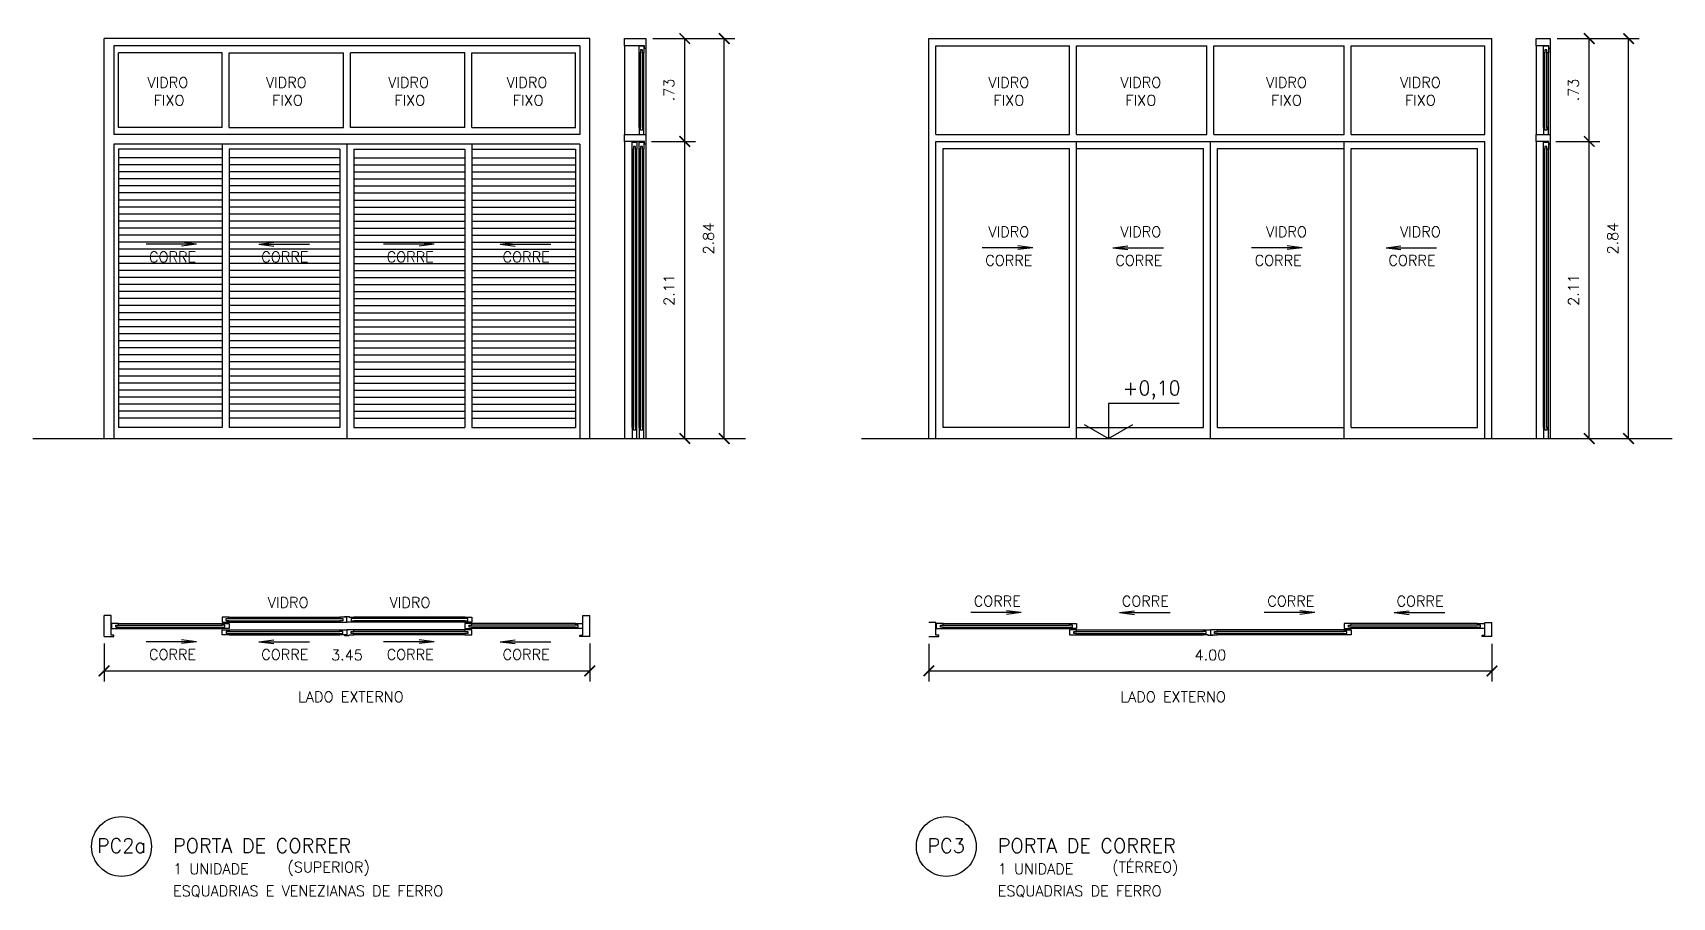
# Model space of a CAD drawing. Header units: millimetres. Extents: x 193 to 586, y 108 to 133.
# Drawn here: x 251.16 to 262.81, y 125.9 to 132.04 of the extents above; entities that cross this region are included whole.
import ezdxf

# ---------------------------------------------------------------- set-up
doc = ezdxf.new("R2010")
doc.units = ezdxf.units.MM
for name, color, linetype in [('CAIX', 2, 'Continuous'), ('CAIXN', 7, 'Continuous'), ('COTAS', 1, 'Continuous'), ('LVISTA01', 8, 'Continuous'), ('LVISTA02', 1, 'Continuous'), ('NOTAS', 2, 'Continuous'), ('REVEST', 2, 'Continuous')]:
    doc.layers.add(name, color=color, linetype=linetype)
doc.styles.add('100-50', font='romans.shx', dxfattribs={"height": 0.125})
doc.styles.add('60-50', font='romans.shx', dxfattribs={"height": 0.075})
doc.styles.add('80-50', font='romans.shx', dxfattribs={"height": 0.1})
doc.dimstyles.new('50', dxfattribs={"dimtxt": 0.1, "dimasz": 2.5, "dimexe": 1.25, "dimexo": 0.625, "dimgap": 0.075, "dimtad": 1, "dimzin": 0, "dimdsep": 46, "dimtxsty": '60-50', "dimcen": 2.5, "dimclrt": 3, "dimadec": 0, "dimazin": 0, "dimtfac": 1, "dimtmove": 0, "dimatfit": 3, "dimfxl": 1, "dimarcsym": 0})

# ---------------------------------------------------------------- blocks, each defined once
blk = doc.blocks.new('_ARCHTICK')
at = {"color": 0, "linetype": 'ByBlock', "const_width": 0.15}
blk.add_lwpolyline([(-0.5, -0.5), (0.5, 0.5)], dxfattribs=at)
blk = doc.blocks.new('*D44')
at = {"color": 0, "linetype": 'ByBlock'}
for p, q in [((88.496, 234.06), (88.808, 234.06)), ((88.733, 231.95), (88.733, 234.06)), ((88.493, 231.95), (88.808, 231.95))]:
    blk.add_line(p, q, dxfattribs=at)
at = {"layer": 'DEFPOINTS', "color": 0, "linetype": 'ByBlock'}
for p in [(88.446, 234.06), (88.733, 234.06), (88.443, 231.95)]:
    blk.add_point(p, dxfattribs=at)
at = {"color": 0, "linetype": 'ByBlock', "xscale": 0.075, "yscale": 0.075, "zscale": 0.075}
for p, rotation in [((88.733, 234.06), 90), ((88.733, 231.95), 270)]:
    blk.add_blockref('_ARCHTICK', p, dxfattribs=dict(at, rotation=rotation))
at = {"color": 3, "linetype": 'ByBlock', "insert": (88.621, 233.005), "char_height": 0.075, "attachment_point": 5, "rotation": 90, "style": '60-50'}
blk.add_mtext('2.11', dxfattribs=at)
blk = doc.blocks.new('*D45')
at = {"color": 0, "linetype": 'ByBlock'}
for p, q in [((88.506, 234.79), (88.808, 234.79)), ((88.733, 234.06), (88.733, 234.79))]:
    blk.add_line(p, q, dxfattribs=at)
at = {"layer": 'DEFPOINTS', "color": 0, "linetype": 'ByBlock'}
for p in [(88.456, 234.79), (88.733, 234.79), (88.446, 234.06)]:
    blk.add_point(p, dxfattribs=at)
at = {"color": 0, "linetype": 'ByBlock', "xscale": 0.075, "yscale": 0.075, "zscale": 0.075}
for p, rotation in [((88.733, 234.79), 90), ((88.733, 234.06), 270)]:
    blk.add_blockref('_ARCHTICK', p, dxfattribs=dict(at, rotation=rotation))
at = {"color": 3, "linetype": 'ByBlock', "insert": (88.621, 234.425), "char_height": 0.075, "attachment_point": 5, "rotation": 90, "style": '60-50'}
blk.add_mtext('.73', dxfattribs=at)
blk = doc.blocks.new('*D46')
at = {"color": 0, "linetype": 'ByBlock'}
for p, q in [((88.783, 234.79), (89.088, 234.79)), ((89.013, 231.95), (89.013, 234.79)), ((88.783, 231.95), (89.088, 231.95))]:
    blk.add_line(p, q, dxfattribs=at)
at = {"layer": 'DEFPOINTS', "color": 0, "linetype": 'ByBlock'}
for p in [(88.733, 234.79), (89.013, 234.79), (88.733, 231.95)]:
    blk.add_point(p, dxfattribs=at)
at = {"color": 0, "linetype": 'ByBlock', "xscale": 0.075, "yscale": 0.075, "zscale": 0.075}
for p, rotation in [((89.013, 234.79), 90), ((89.013, 231.95), 270)]:
    blk.add_blockref('_ARCHTICK', p, dxfattribs=dict(at, rotation=rotation))
at = {"color": 3, "linetype": 'ByBlock', "insert": (88.901, 233.37), "char_height": 0.075, "attachment_point": 5, "rotation": 90, "style": '60-50'}
blk.add_mtext('2.84', dxfattribs=at)
blk = doc.blocks.new('*D47')
at = {"color": 0, "linetype": 'ByBlock'}
for p, q in [((89.803, 230.494), (89.803, 230.225)), ((93.253, 230.494), (93.253, 230.225)), ((89.803, 230.3), (93.253, 230.3))]:
    blk.add_line(p, q, dxfattribs=at)
at = {"layer": 'DEFPOINTS', "color": 0, "linetype": 'ByBlock'}
for p in [(89.803, 230.544), (93.253, 230.544), (93.253, 230.3)]:
    blk.add_point(p, dxfattribs=at)
at = {"color": 0, "linetype": 'ByBlock', "xscale": 0.075, "yscale": 0.075, "zscale": 0.075, "rotation": 180}
blk.add_blockref('_ARCHTICK', (89.803, 230.3), dxfattribs=at)
at = {"color": 0, "linetype": 'ByBlock', "xscale": 0.075, "yscale": 0.075, "zscale": 0.075}
blk.add_blockref('_ARCHTICK', (93.253, 230.3), dxfattribs=at)
at = {"color": 3, "linetype": 'ByBlock', "insert": (91.528, 230.413), "char_height": 0.075, "attachment_point": 5, "style": '60-50'}
blk.add_mtext('3.45', dxfattribs=at)
blk = doc.blocks.new('*D48')
at = {"color": 0, "linetype": 'ByBlock'}
for p, q in [((257.529, 127.703), (257.529, 127.435)), ((261.529, 127.703), (261.529, 127.435)), ((257.529, 127.51), (261.529, 127.51))]:
    blk.add_line(p, q, dxfattribs=at)
at = {"layer": 'DEFPOINTS', "color": 0, "linetype": 'ByBlock'}
for p in [(257.529, 127.753), (261.529, 127.753), (261.529, 127.51)]:
    blk.add_point(p, dxfattribs=at)
at = {"color": 0, "linetype": 'ByBlock', "xscale": 0.075, "yscale": 0.075, "zscale": 0.075, "rotation": 180}
blk.add_blockref('_ARCHTICK', (257.529, 127.51), dxfattribs=at)
at = {"color": 0, "linetype": 'ByBlock', "xscale": 0.075, "yscale": 0.075, "zscale": 0.075}
blk.add_blockref('_ARCHTICK', (261.529, 127.51), dxfattribs=at)
at = {"color": 3, "linetype": 'ByBlock', "insert": (259.529, 127.623), "char_height": 0.075, "attachment_point": 5, "style": '60-50'}
blk.add_mtext('4.00', dxfattribs=at)
blk = doc.blocks.new('*D49')
at = {"color": 0, "linetype": 'ByBlock'}
for p, q in [((93.69, 234.085), (94.003, 234.085)), ((93.928, 231.975), (93.928, 234.085)), ((93.688, 231.975), (94.003, 231.975))]:
    blk.add_line(p, q, dxfattribs=at)
at = {"layer": 'DEFPOINTS', "color": 0, "linetype": 'ByBlock'}
for p in [(93.64, 234.085), (93.928, 234.085), (93.638, 231.975)]:
    blk.add_point(p, dxfattribs=at)
at = {"color": 0, "linetype": 'ByBlock', "xscale": 0.075, "yscale": 0.075, "zscale": 0.075}
for p, rotation in [((93.928, 234.085), 90), ((93.928, 231.975), 270)]:
    blk.add_blockref('_ARCHTICK', p, dxfattribs=dict(at, rotation=rotation))
at = {"color": 3, "linetype": 'ByBlock', "insert": (93.816, 233.03), "char_height": 0.075, "attachment_point": 5, "rotation": 90, "style": '60-50'}
blk.add_mtext('2.11', dxfattribs=at)
blk = doc.blocks.new('*D50')
at = {"color": 0, "linetype": 'ByBlock'}
for p, q in [((93.7, 234.815), (94.003, 234.815)), ((93.928, 234.085), (93.928, 234.815))]:
    blk.add_line(p, q, dxfattribs=at)
at = {"layer": 'DEFPOINTS', "color": 0, "linetype": 'ByBlock'}
for p in [(93.65, 234.815), (93.928, 234.815), (93.64, 234.085)]:
    blk.add_point(p, dxfattribs=at)
at = {"color": 0, "linetype": 'ByBlock', "xscale": 0.075, "yscale": 0.075, "zscale": 0.075}
for p, rotation in [((93.928, 234.815), 90), ((93.928, 234.085), 270)]:
    blk.add_blockref('_ARCHTICK', p, dxfattribs=dict(at, rotation=rotation))
at = {"color": 3, "linetype": 'ByBlock', "insert": (93.816, 234.45), "char_height": 0.075, "attachment_point": 5, "rotation": 90, "style": '60-50'}
blk.add_mtext('.73', dxfattribs=at)
blk = doc.blocks.new('*D51')
at = {"color": 0, "linetype": 'ByBlock'}
for p, q in [((93.978, 234.815), (94.283, 234.815)), ((94.208, 231.975), (94.208, 234.815)), ((93.978, 231.975), (94.283, 231.975))]:
    blk.add_line(p, q, dxfattribs=at)
at = {"layer": 'DEFPOINTS', "color": 0, "linetype": 'ByBlock'}
for p in [(93.928, 234.815), (94.208, 234.815), (93.928, 231.975)]:
    blk.add_point(p, dxfattribs=at)
at = {"color": 0, "linetype": 'ByBlock', "xscale": 0.075, "yscale": 0.075, "zscale": 0.075}
for p, rotation in [((94.208, 234.815), 90), ((94.208, 231.975), 270)]:
    blk.add_blockref('_ARCHTICK', p, dxfattribs=dict(at, rotation=rotation))
at = {"color": 3, "linetype": 'ByBlock', "insert": (94.095, 233.395), "char_height": 0.075, "attachment_point": 5, "rotation": 90, "style": '60-50'}
blk.add_mtext('2.84', dxfattribs=at)

msp = doc.modelspace()

# ---------------------------------------------------------------- linework, layer by layer
at = {"layer": 'CAIX', "color": 1}
for p, q in [((255.4707, 131.3696), (255.4707, 131.8996)), ((255.5057, 131.3696), (255.5057, 131.8996)), ((261.8946, 131.3696), (261.8946, 131.8996)), ((261.9296, 131.3696), (261.9296, 131.8996)), ((255.4207, 129.2396), (255.4207, 131.2137)), ((255.4557, 129.2396), (255.4557, 131.2137)), ((255.4707, 129.2396), (255.4707, 131.2137)), ((255.5057, 129.2396), (255.5057, 131.2137)), ((261.8946, 129.2396), (261.8946, 131.2137)), ((261.9296, 129.2396), (261.9296, 131.2137)), ((252.5582, 127.891), (253.3457, 127.891)), ((254.2357, 127.891), (253.4457, 127.891)), ((251.7732, 127.846), (252.5082, 127.846)), ((251.7732, 127.811), (252.5082, 127.811)), ((252.5582, 127.856), (253.3457, 127.856)), ((252.5582, 127.801), (253.3457, 127.801)), ((252.5582, 127.766), (253.3457, 127.766)), ((254.2357, 127.856), (253.4457, 127.856)), ((254.2357, 127.801), (253.4457, 127.801)), ((254.2357, 127.766), (253.4457, 127.766)), ((255.0182, 127.846), (254.2832, 127.846)), ((255.0182, 127.811), (254.2832, 127.811)), ((257.6313, 127.846), (258.5288, 127.846)), ((257.6313, 127.811), (258.5288, 127.811)), ((258.5788, 127.801), (259.4788, 127.801)), ((258.5788, 127.766), (259.4788, 127.766)), ((260.4788, 127.801), (259.5788, 127.801)), ((260.4788, 127.766), (259.5788, 127.766)), ((261.4263, 127.846), (260.5288, 127.846)), ((261.4263, 127.811), (260.5288, 127.811))]:
    msp.add_line(p, q, dxfattribs=at)
at = {"layer": 'CAIX'}
for p, q in [((255.4807, 131.3696), (255.4807, 131.8996)), ((255.4957, 131.3696), (255.4957, 131.8996)), ((261.9046, 131.3696), (261.9046, 131.8996)), ((261.9196, 131.3696), (261.9196, 131.8996)), ((255.4307, 129.2396), (255.4307, 131.2137)), ((255.4457, 129.2396), (255.4457, 131.2137)), ((255.4807, 129.2396), (255.4807, 131.2137)), ((255.4957, 129.2396), (255.4957, 131.2137)), ((261.9046, 129.2396), (261.9046, 131.2137)), ((261.9196, 129.2396), (261.9196, 131.2137)), ((252.3275, 130.5403), (252.2216, 130.5535)), ((252.77, 130.5403), (252.876, 130.5535)), ((254.0156, 130.5403), (253.9097, 130.5535)), ((254.4843, 130.5403), (254.5902, 130.5535)), ((252.3275, 130.5403), (252.2216, 130.527)), ((252.77, 130.5403), (252.876, 130.527)), ((254.0156, 130.5403), (253.9097, 130.527)), ((254.4843, 130.5403), (254.5902, 130.527)), ((258.2675, 130.5153), (258.1615, 130.5285)), ((258.2675, 130.5153), (258.1615, 130.502)), ((258.8369, 130.5153), (258.9428, 130.5285)), ((258.8369, 130.5153), (258.9428, 130.502)), ((260.1811, 130.5153), (260.0752, 130.5285)), ((260.1811, 130.5153), (260.0752, 130.502)), ((260.7766, 130.5153), (260.8826, 130.5285)), ((260.7766, 130.5153), (260.8826, 130.502)), ((251.6707, 127.7535), (251.6707, 127.9035)), ((252.5407, 127.881), (253.3457, 127.881)), ((252.5407, 127.866), (253.3457, 127.866)), ((254.2332, 127.881), (253.4457, 127.881)), ((254.2332, 127.866), (253.4457, 127.866)), ((255.1207, 127.7535), (255.1207, 127.9035)), ((258.1857, 127.9241), (258.0797, 127.9373)), ((258.1857, 127.9241), (258.0797, 127.9108)), ((258.883, 127.9241), (258.9889, 127.9373)), ((258.883, 127.9241), (258.9889, 127.9108)), ((260.2708, 127.9241), (260.1648, 127.9373)), ((260.2708, 127.9241), (260.1648, 127.9108)), ((260.8342, 127.9241), (260.9402, 127.9373)), ((260.8342, 127.9241), (260.9402, 127.9108)), ((251.7557, 127.836), (252.5082, 127.836)), ((251.7557, 127.821), (252.5082, 127.821)), ((252.5407, 127.791), (253.3457, 127.791)), ((252.5407, 127.776), (253.3457, 127.776)), ((254.2332, 127.791), (253.4457, 127.791)), ((254.2332, 127.776), (253.4457, 127.776)), ((255.0182, 127.836), (254.2832, 127.836)), ((255.0182, 127.821), (254.2832, 127.821)), ((257.6313, 127.836), (258.5288, 127.836)), ((257.6313, 127.821), (258.5288, 127.821)), ((258.5788, 127.791), (259.4788, 127.791)), ((258.5788, 127.776), (259.4788, 127.776)), ((260.4788, 127.791), (259.5788, 127.791)), ((260.4788, 127.776), (259.5788, 127.776)), ((261.4263, 127.836), (260.5288, 127.836)), ((261.4263, 127.821), (260.5288, 127.821)), ((261.4263, 127.836), (261.4263, 127.846)), ((261.4263, 127.846), (261.4763, 127.846)), ((261.4463, 127.836), (261.4263, 127.836)), ((261.4263, 127.811), (261.4263, 127.821)), ((261.4263, 127.821), (261.4463, 127.821)), ((261.4763, 127.811), (261.4263, 127.811)), ((261.4463, 127.821), (261.4463, 127.836)), ((261.4588, 127.7535), (261.4588, 127.7635)), ((261.4588, 127.7635), (261.4788, 127.7635)), ((261.5288, 127.7535), (261.4588, 127.7535)), ((261.4763, 127.846), (261.4763, 127.811)), ((261.4788, 127.8535), (261.5288, 127.8535)), ((261.4788, 127.7635), (261.4788, 127.8535)), ((261.5288, 127.7535), (261.5288, 127.8535)), ((252.3275, 127.7168), (252.2216, 127.73)), ((252.3275, 127.7168), (252.2216, 127.7036)), ((252.77, 127.7168), (252.876, 127.73)), ((252.77, 127.7168), (252.876, 127.7036)), ((254.0156, 127.7168), (253.9097, 127.73)), ((254.0156, 127.7168), (253.9097, 127.7036)), ((254.4843, 127.7168), (254.5902, 127.73)), ((254.4843, 127.7168), (254.5902, 127.7036))]:
    msp.add_line(p, q, dxfattribs=at)
at = {"layer": 'CAIX', "color": 7}
for p, q in [((252.3275, 130.5403), (251.9684, 130.5403)), ((252.77, 130.5403), (253.1292, 130.5403)), ((254.0156, 130.5403), (253.6564, 130.5403)), ((254.4843, 130.5403), (254.8434, 130.5403)), ((258.2675, 130.5153), (257.9083, 130.5153)), ((258.8369, 130.5153), (259.196, 130.5153)), ((260.1811, 130.5153), (259.8219, 130.5153)), ((260.7766, 130.5153), (261.1358, 130.5153)), ((258.1857, 127.9241), (257.8265, 127.9241)), ((258.883, 127.9241), (259.2421, 127.9241)), ((260.2708, 127.9241), (259.9116, 127.9241)), ((260.8342, 127.9241), (261.1934, 127.9241)), ((252.3275, 127.7168), (251.9684, 127.7168)), ((252.77, 127.7168), (253.1292, 127.7168)), ((254.0156, 127.7168), (253.6564, 127.7168)), ((254.4843, 127.7168), (254.8434, 127.7168))]:
    msp.add_line(p, q, dxfattribs=at)
at = {"layer": 'CAIX'}
for points in [[(255.5182, 131.9996), (255.5182, 131.9296), (255.5082, 131.9296), (255.5082, 131.9496), (255.3682, 131.9496), (255.3682, 131.9996)], [(255.5057, 131.9496), (255.5057, 131.8996), (255.4957, 131.8996), (255.4957, 131.9196), (255.4807, 131.9196), (255.4807, 131.8996), (255.4707, 131.8996), (255.4707, 131.9496)], [(261.9421, 131.9996), (261.9421, 131.9296), (261.9321, 131.9296), (261.9321, 131.9496), (261.8421, 131.9496), (261.8421, 131.9996)], [(261.9296, 131.9496), (261.9296, 131.8996), (261.9196, 131.8996), (261.9196, 131.9196), (261.9046, 131.9196), (261.9046, 131.8996), (261.8946, 131.8996), (261.8946, 131.9496)], [(255.5057, 131.3196), (255.5057, 131.3696), (255.4957, 131.3696), (255.4957, 131.3496), (255.4807, 131.3496), (255.4807, 131.3696), (255.4707, 131.3696), (255.4707, 131.3196)], [(261.9296, 131.3196), (261.9296, 131.3696), (261.9196, 131.3696), (261.9196, 131.3496), (261.9046, 131.3496), (261.9046, 131.3696), (261.8946, 131.3696), (261.8946, 131.3196)], [(255.5182, 131.3196), (255.5182, 131.2496), (255.5082, 131.2496), (255.5082, 131.2696), (255.3682, 131.2696), (255.3682, 131.3196)], [(255.4557, 131.2637), (255.4557, 131.2137), (255.4457, 131.2137), (255.4457, 131.2337), (255.4307, 131.2337), (255.4307, 131.2137), (255.4207, 131.2137), (255.4207, 131.2637)], [(255.5057, 131.2637), (255.5057, 131.2137), (255.4957, 131.2137), (255.4957, 131.2337), (255.4807, 131.2337), (255.4807, 131.2137), (255.4707, 131.2137), (255.4707, 131.2637)], [(261.9421, 131.3196), (261.9421, 131.2496), (261.9321, 131.2496), (261.9321, 131.2696), (261.8421, 131.2696), (261.8421, 131.3196)], [(261.9296, 131.2637), (261.9296, 131.2137), (261.9196, 131.2137), (261.9196, 131.2337), (261.9046, 131.2337), (261.9046, 131.2137), (261.8946, 131.2137), (261.8946, 131.2637)], [(255.4557, 129.1596), (255.4557, 129.2396), (255.4457, 129.2396), (255.4457, 129.2196), (255.4307, 129.2196), (255.4307, 129.2396), (255.4207, 129.2396), (255.4207, 129.1596)], [(255.5057, 129.1596), (255.5057, 129.2396), (255.4957, 129.2396), (255.4957, 129.2196), (255.4807, 129.2196), (255.4807, 129.2396), (255.4707, 129.2396), (255.4707, 129.1596)], [(261.9296, 129.1596), (261.9296, 129.2396), (261.9196, 129.2396), (261.9196, 129.2196), (261.9046, 129.2196), (261.9046, 129.2396), (261.8946, 129.2396), (261.8946, 129.1596)], [(252.5082, 127.856), (252.5582, 127.856), (252.5582, 127.866), (252.5382, 127.866), (252.5382, 127.881), (252.5582, 127.881), (252.5582, 127.891), (252.5082, 127.891)], [(253.3657, 127.881), (253.3657, 127.866), (253.3457, 127.866), (253.3457, 127.856), (253.3957, 127.856), (253.3957, 127.891), (253.3457, 127.891), (253.3457, 127.881)], [(253.4457, 127.881), (253.4257, 127.881), (253.4257, 127.866), (253.4457, 127.866), (253.4457, 127.856), (253.3957, 127.856), (253.3957, 127.891), (253.3783, 127.891), (253.3783, 127.8965), (253.4107, 127.8965), (253.4107, 127.891), (253.4457, 127.891)], [(254.2832, 127.856), (254.2332, 127.856), (254.2332, 127.866), (254.2532, 127.866), (254.2532, 127.881), (254.2332, 127.881), (254.2332, 127.891), (254.2832, 127.891)], [(251.7232, 127.811), (251.7732, 127.811), (251.7732, 127.821), (251.7532, 127.821), (251.7532, 127.836), (251.7732, 127.836), (251.7732, 127.846), (251.7232, 127.846)], [(252.5582, 127.811), (252.5082, 127.811), (252.5082, 127.821), (252.5282, 127.821), (252.5282, 127.836), (252.5082, 127.836), (252.5082, 127.846), (252.5582, 127.846)], [(252.5082, 127.801), (252.5582, 127.801), (252.5582, 127.791), (252.5382, 127.791), (252.5382, 127.776), (252.5582, 127.776), (252.5582, 127.766), (252.5082, 127.766)], [(253.3657, 127.776), (253.3657, 127.791), (253.3457, 127.791), (253.3457, 127.801), (253.3957, 127.801), (253.3957, 127.766), (253.3457, 127.766), (253.3457, 127.776)], [(253.4457, 127.776), (253.4257, 127.776), (253.4257, 127.791), (253.4457, 127.791), (253.4457, 127.801), (253.3957, 127.801), (253.3957, 127.766), (253.3783, 127.766), (253.3783, 127.7605), (253.4107, 127.7605), (253.4107, 127.766), (253.4457, 127.766)], [(254.2332, 127.811), (254.2832, 127.811), (254.2832, 127.821), (254.2632, 127.821), (254.2632, 127.836), (254.2832, 127.836), (254.2832, 127.846), (254.2332, 127.846)], [(254.2832, 127.801), (254.2332, 127.801), (254.2332, 127.791), (254.2532, 127.791), (254.2532, 127.776), (254.2332, 127.776), (254.2332, 127.766), (254.2832, 127.766)], [(255.0682, 127.811), (255.0182, 127.811), (255.0182, 127.821), (255.0382, 127.821), (255.0382, 127.836), (255.0182, 127.836), (255.0182, 127.846), (255.0682, 127.846)], [(257.5813, 127.811), (257.6313, 127.811), (257.6313, 127.821), (257.6113, 127.821), (257.6113, 127.836), (257.6313, 127.836), (257.6313, 127.846), (257.5813, 127.846)], [(258.5288, 127.811), (258.5288, 127.821), (258.5488, 127.821), (258.5488, 127.836), (258.5288, 127.836), (258.5288, 127.846), (258.5788, 127.846), (258.5788, 127.811)], [(258.5588, 127.776), (258.5588, 127.791), (258.5788, 127.791), (258.5788, 127.801), (258.5288, 127.801), (258.5288, 127.766), (258.5788, 127.766), (258.5788, 127.776)], [(259.5588, 127.776), (259.5588, 127.791), (259.5788, 127.791), (259.5788, 127.801), (259.5288, 127.801), (259.5288, 127.766), (259.5788, 127.766), (259.5788, 127.776)], [(260.5088, 127.821), (260.5088, 127.836), (260.5288, 127.836), (260.5288, 127.846), (260.4788, 127.846), (260.4788, 127.811), (260.5288, 127.811), (260.5288, 127.821)], [(260.4988, 127.776), (260.4988, 127.791), (260.4788, 127.791), (260.4788, 127.801), (260.5288, 127.801), (260.5288, 127.766), (260.4788, 127.766), (260.4788, 127.776)]]:
    msp.add_lwpolyline(points, close=True, dxfattribs=at)
for points in [[(251.6707, 127.7535), (251.7407, 127.7535), (251.7407, 127.7635), (251.7207, 127.7635), (251.7207, 127.9035), (251.6707, 127.9035)], [(255.1207, 127.7535), (255.0507, 127.7535), (255.0507, 127.7635), (255.0707, 127.7635), (255.0707, 127.9035), (255.1207, 127.9035)], [(257.5288, 127.7535), (257.5988, 127.7535), (257.5988, 127.7635), (257.5788, 127.7635), (257.5788, 127.8535), (257.5288, 127.8535)], [(259.5462, 127.766), (259.5462, 127.7605), (259.5138, 127.7605), (259.5138, 127.766), (259.4788, 127.766), (259.4788, 127.776), (259.4988, 127.776), (259.4988, 127.791), (259.4788, 127.791), (259.4788, 127.801), (259.5288, 127.801), (259.5288, 127.766)]]:
    msp.add_lwpolyline(points, dxfattribs=at)
at = {"layer": 'CAIXN', "color": 8, "ltscale": 0.5}
for centre in [(251.7948, 126.2634), (257.6529, 126.2634)]:
    msp.add_circle(centre, 0.2125, dxfattribs=at)
at = {"layer": 'LVISTA01'}
for p, q in [((252.5082, 131.8996), (251.7732, 131.8996)), ((251.7732, 131.3696), (251.7732, 131.8996)), ((252.5082, 131.3696), (252.5082, 131.8996)), ((252.5582, 131.3696), (252.5582, 131.8996)), ((252.5582, 131.8996), (253.3707, 131.8996)), ((253.3707, 131.3696), (253.3707, 131.8996)), ((254.2332, 131.8996), (253.4207, 131.8996)), ((253.4207, 131.3696), (253.4207, 131.8996)), ((254.2332, 131.3696), (254.2332, 131.8996)), ((254.2832, 131.8996), (255.0182, 131.8996)), ((254.2832, 131.3696), (254.2832, 131.8996)), ((255.0182, 131.3696), (255.0182, 131.8996)), ((252.5082, 131.3696), (251.7732, 131.3696)), ((252.5582, 131.3696), (253.3707, 131.3696)), ((254.2332, 131.3696), (253.4207, 131.3696)), ((254.2832, 131.3696), (255.0182, 131.3696)), ((252.5082, 131.2496), (252.5082, 129.2396)), ((253.3957, 131.2496), (253.3957, 129.1596)), ((254.2832, 131.2496), (254.2832, 129.2396)), ((251.7732, 131.2137), (251.7732, 129.2396)), ((252.5082, 131.2137), (251.7732, 131.2137)), ((252.5082, 131.1537), (251.7732, 131.1537)), ((253.3457, 131.2137), (252.5582, 131.2137)), ((252.5582, 131.2137), (252.5582, 129.2396)), ((253.3457, 131.1537), (252.5582, 131.1537)), ((253.3457, 131.2137), (253.3457, 129.2396)), ((253.4457, 131.2137), (254.2332, 131.2137)), ((253.4457, 131.2137), (253.4457, 129.2396)), ((253.4457, 131.1537), (254.2332, 131.1537)), ((254.2332, 131.2137), (254.2332, 129.2396)), ((254.2832, 131.2137), (255.0182, 131.2137)), ((254.2832, 131.1537), (255.0182, 131.1537)), ((255.0182, 131.2137), (255.0182, 129.2396)), ((252.5082, 131.1037), (251.7732, 131.1037)), ((252.5082, 131.0537), (251.7732, 131.0537)), ((253.3457, 131.1037), (252.5582, 131.1037)), ((253.3457, 131.0537), (252.5582, 131.0537)), ((253.4457, 131.1037), (254.2332, 131.1037)), ((253.4457, 131.0537), (254.2332, 131.0537)), ((254.2832, 131.1037), (255.0182, 131.1037)), ((254.2832, 131.0537), (255.0182, 131.0537)), ((252.5082, 131.0037), (251.7732, 131.0037)), ((252.5082, 130.9537), (251.7732, 130.9537)), ((252.5082, 130.9037), (251.7732, 130.9037)), ((253.3457, 131.0037), (252.5582, 131.0037)), ((253.3457, 130.9537), (252.5582, 130.9537)), ((253.3457, 130.9037), (252.5582, 130.9037)), ((253.4457, 131.0037), (254.2332, 131.0037)), ((253.4457, 130.9537), (254.2332, 130.9537)), ((253.4457, 130.9037), (254.2332, 130.9037)), ((254.2832, 131.0037), (255.0182, 131.0037)), ((254.2832, 130.9537), (255.0182, 130.9537)), ((254.2832, 130.9037), (255.0182, 130.9037)), ((252.5082, 130.8537), (251.7732, 130.8537)), ((252.5082, 130.8037), (251.7732, 130.8037)), ((253.3457, 130.8537), (252.5582, 130.8537)), ((253.3457, 130.8037), (252.5582, 130.8037)), ((253.4457, 130.8537), (254.2332, 130.8537)), ((253.4457, 130.8037), (254.2332, 130.8037)), ((254.2832, 130.8537), (255.0182, 130.8537)), ((254.2832, 130.8037), (255.0182, 130.8037)), ((252.5082, 130.7537), (251.7732, 130.7537)), ((252.5082, 130.7037), (251.7732, 130.7037)), ((253.3457, 130.7537), (252.5582, 130.7537)), ((253.3457, 130.7037), (252.5582, 130.7037)), ((253.4457, 130.7537), (254.2332, 130.7537)), ((253.4457, 130.7037), (254.2332, 130.7037)), ((254.2832, 130.7537), (255.0182, 130.7537)), ((254.2832, 130.7037), (255.0182, 130.7037)), ((252.5082, 130.6537), (251.7732, 130.6537)), ((252.5082, 130.6037), (251.7732, 130.6037)), ((252.5082, 130.5537), (251.7732, 130.5537)), ((253.3457, 130.6537), (252.5582, 130.6537)), ((253.3457, 130.6037), (252.5582, 130.6037)), ((253.3457, 130.5537), (252.5582, 130.5537)), ((253.4457, 130.6537), (254.2332, 130.6537)), ((253.4457, 130.6037), (254.2332, 130.6037)), ((253.4457, 130.5537), (254.2332, 130.5537)), ((254.2832, 130.6537), (255.0182, 130.6537)), ((254.2832, 130.6037), (255.0182, 130.6037)), ((254.2832, 130.5537), (255.0182, 130.5537)), ((252.5082, 130.5037), (251.7732, 130.5037)), ((252.5082, 130.4537), (251.7732, 130.4537)), ((253.3457, 130.5037), (252.5582, 130.5037)), ((253.3457, 130.4537), (252.5582, 130.4537)), ((253.4457, 130.5037), (254.2332, 130.5037)), ((253.4457, 130.4537), (254.2332, 130.4537)), ((254.2832, 130.5037), (255.0182, 130.5037)), ((254.2832, 130.4537), (255.0182, 130.4537)), ((252.5082, 130.4037), (251.7732, 130.4037)), ((252.5082, 130.3537), (251.7732, 130.3537)), ((253.3457, 130.4037), (252.5582, 130.4037)), ((253.3457, 130.3537), (252.5582, 130.3537)), ((253.4457, 130.4037), (254.2332, 130.4037)), ((253.4457, 130.3537), (254.2332, 130.3537)), ((254.2832, 130.4037), (255.0182, 130.4037)), ((254.2832, 130.3537), (255.0182, 130.3537)), ((252.5082, 130.3037), (251.7732, 130.3037)), ((252.5082, 130.2537), (251.7732, 130.2537)), ((252.5082, 130.2037), (251.7732, 130.2037)), ((253.3457, 130.3037), (252.5582, 130.3037)), ((253.3457, 130.2537), (252.5582, 130.2537)), ((253.3457, 130.2037), (252.5582, 130.2037)), ((253.4457, 130.3037), (254.2332, 130.3037)), ((253.4457, 130.2537), (254.2332, 130.2537)), ((253.4457, 130.2037), (254.2332, 130.2037)), ((254.2832, 130.3037), (255.0182, 130.3037)), ((254.2832, 130.2537), (255.0182, 130.2537)), ((254.2832, 130.2037), (255.0182, 130.2037)), ((252.5082, 130.1537), (251.7732, 130.1537)), ((252.5082, 130.1037), (251.7732, 130.1037)), ((253.3457, 130.1537), (252.5582, 130.1537)), ((253.3457, 130.1037), (252.5582, 130.1037)), ((253.4457, 130.1537), (254.2332, 130.1537)), ((253.4457, 130.1037), (254.2332, 130.1037)), ((254.2832, 130.1537), (255.0182, 130.1537)), ((254.2832, 130.1037), (255.0182, 130.1037)), ((252.5082, 130.0537), (251.7732, 130.0537)), ((252.5082, 130.0037), (251.7732, 130.0037)), ((253.3457, 130.0537), (252.5582, 130.0537)), ((253.3457, 130.0037), (252.5582, 130.0037)), ((253.4457, 130.0537), (254.2332, 130.0537)), ((253.4457, 130.0037), (254.2332, 130.0037)), ((254.2832, 130.0537), (255.0182, 130.0537)), ((254.2832, 130.0037), (255.0182, 130.0037)), ((252.5082, 129.9537), (251.7732, 129.9537)), ((252.5082, 129.9037), (251.7732, 129.9037)), ((252.5082, 129.8537), (251.7732, 129.8537)), ((253.3457, 129.9537), (252.5582, 129.9537)), ((253.3457, 129.9037), (252.5582, 129.9037)), ((253.3457, 129.8537), (252.5582, 129.8537)), ((253.4457, 129.9537), (254.2332, 129.9537)), ((253.4457, 129.9037), (254.2332, 129.9037)), ((253.4457, 129.8537), (254.2332, 129.8537)), ((254.2832, 129.9537), (255.0182, 129.9537)), ((254.2832, 129.9037), (255.0182, 129.9037)), ((254.2832, 129.8537), (255.0182, 129.8537)), ((252.5082, 129.8037), (251.7732, 129.8037)), ((252.5082, 129.7537), (251.7732, 129.7537)), ((253.3457, 129.8037), (252.5582, 129.8037)), ((253.3457, 129.7537), (252.5582, 129.7537)), ((253.4457, 129.8037), (254.2332, 129.8037)), ((253.4457, 129.7537), (254.2332, 129.7537)), ((254.2832, 129.8037), (255.0182, 129.8037)), ((254.2832, 129.7537), (255.0182, 129.7537)), ((252.5082, 129.7037), (251.7732, 129.7037)), ((252.5082, 129.6537), (251.7732, 129.6537)), ((253.3457, 129.7037), (252.5582, 129.7037)), ((253.3457, 129.6537), (252.5582, 129.6537)), ((253.4457, 129.7037), (254.2332, 129.7037)), ((253.4457, 129.6537), (254.2332, 129.6537)), ((254.2832, 129.7037), (255.0182, 129.7037)), ((254.2832, 129.6537), (255.0182, 129.6537)), ((252.5082, 129.6037), (251.7732, 129.6037)), ((252.5082, 129.5537), (251.7732, 129.5537)), ((252.5082, 129.5037), (251.7732, 129.5037)), ((253.3457, 129.6037), (252.5582, 129.6037)), ((253.3457, 129.5537), (252.5582, 129.5537)), ((253.3457, 129.5037), (252.5582, 129.5037)), ((253.4457, 129.6037), (254.2332, 129.6037)), ((253.4457, 129.5537), (254.2332, 129.5537)), ((253.4457, 129.5037), (254.2332, 129.5037)), ((254.2832, 129.6037), (255.0182, 129.6037)), ((254.2832, 129.5537), (255.0182, 129.5537)), ((254.2832, 129.5037), (255.0182, 129.5037)), ((252.5082, 129.4537), (251.7732, 129.4537)), ((252.5082, 129.4037), (251.7732, 129.4037)), ((253.3457, 129.4537), (252.5582, 129.4537)), ((253.3457, 129.4037), (252.5582, 129.4037)), ((253.4457, 129.4537), (254.2332, 129.4537)), ((253.4457, 129.4037), (254.2332, 129.4037)), ((254.2832, 129.4537), (255.0182, 129.4537)), ((254.2832, 129.4037), (255.0182, 129.4037)), ((252.5082, 129.3537), (251.7732, 129.3537)), ((252.5082, 129.3037), (251.7732, 129.3037)), ((253.3457, 129.3537), (252.5582, 129.3537)), ((253.3457, 129.3037), (252.5582, 129.3037)), ((253.4457, 129.3537), (254.2332, 129.3537)), ((253.4457, 129.3037), (254.2332, 129.3037)), ((254.2832, 129.3537), (255.0182, 129.3537)), ((254.2832, 129.3037), (255.0182, 129.3037)), ((252.5082, 129.2396), (251.7732, 129.2396)), ((253.3457, 129.2396), (252.5582, 129.2396)), ((253.4457, 129.2396), (254.2332, 129.2396)), ((254.2832, 129.2396), (255.0182, 129.2396))]:
    msp.add_line(p, q, dxfattribs=at)
at = {"layer": 'LVISTA02'}
for p, q in [((251.6707, 129.1596), (251.6707, 131.9996)), ((255.1207, 131.9996), (251.6707, 131.9996)), ((251.7407, 131.9496), (251.7407, 131.3196)), ((255.0507, 131.9496), (251.7407, 131.9496)), ((255.0507, 131.9496), (255.0507, 131.3196)), ((255.1207, 129.1596), (255.1207, 131.9996)), ((255.3682, 131.9496), (255.3682, 131.3196)), ((257.5288, 129.1596), (257.5288, 131.9996)), ((257.5288, 131.9996), (261.5288, 131.9996)), ((257.5788, 131.3196), (257.5788, 131.9496)), ((257.5788, 131.9496), (258.5288, 131.9496)), ((258.5288, 131.3196), (258.5288, 131.9496)), ((258.5788, 131.3196), (258.5788, 131.9496)), ((258.5788, 131.9496), (259.5038, 131.9496)), ((259.5038, 131.3196), (259.5038, 131.9496)), ((259.5538, 131.3196), (259.5538, 131.9496)), ((259.5538, 131.9496), (260.4788, 131.9496)), ((260.4788, 131.3196), (260.4788, 131.9496)), ((260.5288, 131.3196), (260.5288, 131.9496)), ((260.5288, 131.9496), (261.4788, 131.9496)), ((261.4788, 131.3196), (261.4788, 131.9496)), ((261.5288, 129.1596), (261.5288, 131.9996)), ((261.8421, 131.9496), (261.8421, 131.3196)), ((255.5182, 131.9296), (255.5182, 131.3196)), ((261.9421, 131.9296), (261.9421, 131.3196)), ((255.0507, 131.3196), (251.7407, 131.3196)), ((255.0507, 131.2496), (251.7407, 131.2496)), ((251.7407, 131.2496), (251.7407, 129.1596)), ((255.0507, 131.2496), (255.0507, 129.1596)), ((255.3682, 131.2696), (255.3682, 129.1596)), ((255.5182, 131.2496), (255.5182, 129.1596)), ((257.5788, 131.3196), (258.5288, 131.3196)), ((257.5788, 129.1596), (257.5788, 131.2696)), ((257.5788, 131.2696), (261.4788, 131.2696)), ((258.5788, 131.3196), (259.5038, 131.3196)), ((258.5788, 129.1596), (258.5788, 131.2696)), ((259.5288, 129.1596), (259.5288, 131.2696)), ((259.5538, 131.3196), (260.4788, 131.3196)), ((260.4788, 129.1596), (260.4788, 131.2696)), ((260.5288, 131.3196), (261.4788, 131.3196)), ((261.4788, 129.1596), (261.4788, 131.2696)), ((261.8421, 131.2696), (261.8421, 129.1596)), ((261.9421, 131.2496), (261.9421, 129.1596)), ((255.4207, 131.2137), (255.4207, 129.1596)), ((257.6313, 129.2396), (257.6313, 131.2196)), ((257.6313, 131.2196), (258.5288, 131.2196)), ((258.5288, 129.2396), (258.5288, 131.2196)), ((258.5788, 131.2196), (259.4788, 131.2196)), ((259.4788, 129.2396), (259.4788, 131.2196)), ((259.5788, 129.2396), (259.5788, 131.2196)), ((259.5788, 131.2196), (260.4788, 131.2196)), ((260.5288, 129.2396), (260.5288, 131.2196)), ((260.5288, 131.2196), (261.4263, 131.2196)), ((261.4263, 129.2396), (261.4263, 131.2196)), ((258.5288, 129.2396), (257.6313, 129.2396)), ((258.5788, 129.2396), (259.4788, 129.2396)), ((259.5788, 129.2396), (260.4788, 129.2396)), ((260.5288, 129.2396), (261.4263, 129.2396))]:
    msp.add_line(p, q, dxfattribs=at)
at = {"layer": 'NOTAS'}
msp.add_lwpolyline([(259.3059, 129.4096), (258.8059, 129.4096), (258.8059, 129.1596)], dxfattribs=at)
at = {"layer": 'NOTAS', "color": 3}
msp.add_lwpolyline([(258.6327, 129.2596), (258.8059, 129.1596), (258.9791, 129.2596)], dxfattribs=at)
at = {"layer": 'REVEST'}
for p, q in [((251.1642, 129.1596), (256.2266, 129.1596)), ((257.0499, 129.1596), (262.8092, 129.1596))]:
    msp.add_line(p, q, dxfattribs=at)

# ---------------------------------------------------------------- texts
at = {"layer": 'CAIXN', "ltscale": 0.5, "char_height": 0.075, "style": '60-50'}
for s, insert, attachment_point in [('VIDRO', (252.1238, 131.6884), 5), ('VIDRO', (252.9649, 131.6884), 5), ('VIDRO', (253.8335, 131.6884), 5), ('VIDRO', (254.6745, 131.6884), 5), ('VIDRO', (258.0976, 131.6884), 5), ('VIDRO', (259.0352, 131.6884), 5), ('VIDRO', (260.0693, 131.6884), 5), ('VIDRO', (261.0206, 131.6884), 5), ('FIXO', (252.1323, 131.5613), 5), ('FIXO', (252.9733, 131.5613), 5), ('FIXO', (253.842, 131.5613), 5), ('FIXO', (254.683, 131.5613), 5), ('FIXO', (258.0976, 131.5613), 5), ('FIXO', (259.0352, 131.5613), 5), ('FIXO', (260.0693, 131.5613), 5), ('FIXO', (261.0206, 131.5613), 5), ('VIDRO', (258.0976, 130.6275), 5), ('VIDRO', (259.0352, 130.6275), 5), ('VIDRO', (260.0693, 130.6275), 5), ('VIDRO', (261.0206, 130.6275), 5), ('CORRE', (252.1571, 130.4498), 5), ('CORRE', (252.9541, 130.4498), 5), ('CORRE', (253.8451, 130.4498), 5), ('CORRE', (254.6683, 130.4498), 5), ('CORRE', (258.097, 130.4248), 5), ('CORRE', (259.0209, 130.4248), 5), ('CORRE', (260.0106, 130.4248), 5), ('CORRE', (260.9607, 130.4248), 5), ('VIDRO', (252.9783, 127.9955), 5), ('VIDRO', (253.8436, 127.9955), 5), ('CORRE', (258.0152, 128.0053), 5), ('CORRE', (259.067, 128.0053), 5), ('CORRE', (260.1003, 128.0053), 5), ('CORRE', (261.0183, 128.0053), 5), ('CORRE', (252.1571, 127.6263), 5), ('CORRE', (252.9541, 127.6263), 5), ('CORRE', (253.8451, 127.6263), 5), ('CORRE', (254.6683, 127.6263), 5), ('LADO EXTERNO', (253.4238, 127.3256), 5), ('LADO EXTERNO', (259.2646, 127.3256), 5), ('1 UNIDADE', (252.1606, 126.1041), 4), ('(SUPERIOR)', (252.9734, 126.1041), 4), ('1 UNIDADE', (258.0187, 126.1041), 4), ('(TÉRREO)', (258.8315, 126.1041), 4), ('ESQUADRIAS E VENEZIANAS DE FERRO', (252.1606, 125.9442), 4), ('ESQUADRIAS DE FERRO', (258.0187, 125.9442), 4)]:
    msp.add_mtext(s, dxfattribs=dict(at, insert=insert, attachment_point=attachment_point))
at = {"layer": 'CAIXN', "color": 2, "ltscale": 0.5, "char_height": 0.1, "style": '100-50'}
for s, insert, attachment_point in [('PC2a', (251.7937, 126.2691), 5), ('PORTA DE CORRER', (252.1608, 126.2691), 4), ('PC3', (257.6518, 126.2691), 5), ('PORTA DE CORRER', (258.0189, 126.2691), 4)]:
    msp.add_mtext(s, dxfattribs=dict(at, insert=insert, attachment_point=attachment_point))
at = {"layer": 'NOTAS', "color": 3, "style": '80-50'}
msp.add_text('+0,10', height=0.1, dxfattribs=at).set_placement((258.9061, 129.4687))

# ---------------------------------------------------------------- dimensions: what is measured, and where the dimension line sits
at = {"layer": 'COTAS'}
for base, p1, p2, override, picture, middle, set_off in [((255.7959, 131.9996), (255.5082, 131.2696), (255.5182, 131.9996), {"dimasz": 0.075, "dimexe": 0.075, "dimexo": 0.05, "dimzin": 4, "dimblk1": 'ARCHTICK', "dimblk2": 'ARCHTICK', "dimsah": 1, "dimse1": 1, "dimtmove": 2}, '*D45', (255.6834, 131.6346), (167.0625, -102.7902)), ((256.0756, 131.9996), (255.7959, 129.1596), (255.7959, 131.9996), {"dimasz": 0.075, "dimexe": 0.075, "dimexo": 0.05, "dimzin": 4, "dimblk1": 'ARCHTICK', "dimblk2": 'ARCHTICK', "dimsah": 1, "dimtmove": 2}, '*D46', (255.9631, 130.5796), (167.0625, -102.7902)), ((262.2199, 131.9996), (261.9321, 131.2696), (261.9421, 131.9996), {"dimasz": 0.075, "dimexe": 0.075, "dimexo": 0.05, "dimzin": 4, "dimblk1": 'ARCHTICK', "dimblk2": 'ARCHTICK', "dimsah": 1, "dimse1": 1, "dimtmove": 2}, '*D50', (262.1074, 131.6346), (168.2918, -102.8152)), ((262.4995, 131.9996), (262.2199, 129.1596), (262.2199, 131.9996), {"dimasz": 0.075, "dimexe": 0.075, "dimexo": 0.05, "dimzin": 4, "dimblk1": 'ARCHTICK', "dimblk2": 'ARCHTICK', "dimsah": 1, "dimtmove": 2}, '*D51', (262.387, 130.5796), (168.2918, -102.8152)), ((255.7959, 131.2696), (255.5057, 129.1596), (255.5082, 131.2696), {"dimasz": 0.075, "dimexe": 0.075, "dimexo": 0.05, "dimzin": 4, "dimblk1": 'ARCHTICK', "dimblk2": 'ARCHTICK', "dimsah": 1, "dimtmove": 2}, '*D44', (255.6834, 130.2146), (167.0625, -102.7902)), ((262.2199, 131.2696), (261.9296, 129.1596), (261.9321, 131.2696), {"dimasz": 0.075, "dimexe": 0.075, "dimexo": 0.05, "dimzin": 4, "dimblk1": 'ARCHTICK', "dimblk2": 'ARCHTICK', "dimsah": 1, "dimtmove": 2}, '*D49', (262.1074, 130.2146), (168.2918, -102.8152))]:
    dim = msp.add_linear_dim(base=base, p1=p1, p2=p2, angle=90, dimstyle='50', override=override, dxfattribs=at)
    dim.commit()
    dim.dimension.update_dxf_attribs({"geometry": picture, "text_midpoint": middle, "insert": set_off})
dim = msp.add_linear_dim(base=(255.1207, 127.51), p1=(251.6707, 127.7535), p2=(255.1207, 127.7535), dimstyle='50', override={"dimasz": 0.075, "dimexe": 0.075, "dimexo": 0.05, "dimzin": 4, "dimblk1": 'ARCHTICK', "dimblk2": 'ARCHTICK', "dimsah": 1, "dimtmove": 2}, dxfattribs=at)
dim.commit()
dim.dimension.update_dxf_attribs({"geometry": '*D47', "text_midpoint": (253.3957, 127.6225), "insert": (161.8678, -102.7902)})
dim = msp.add_linear_dim(base=(261.5288, 127.51), p1=(257.5288, 127.7535), p2=(261.5288, 127.7535), dimstyle='50', override={"dimasz": 0.075, "dimexe": 0.075, "dimexo": 0.05, "dimzin": 4, "dimblk1": 'ARCHTICK', "dimblk2": 'ARCHTICK', "dimsah": 1, "dimtmove": 2}, dxfattribs=at)
dim.commit()
dim.dimension.update_dxf_attribs({"geometry": '*D48', "text_midpoint": (259.5288, 127.6225)})

doc.saveas('drawing.dxf')
